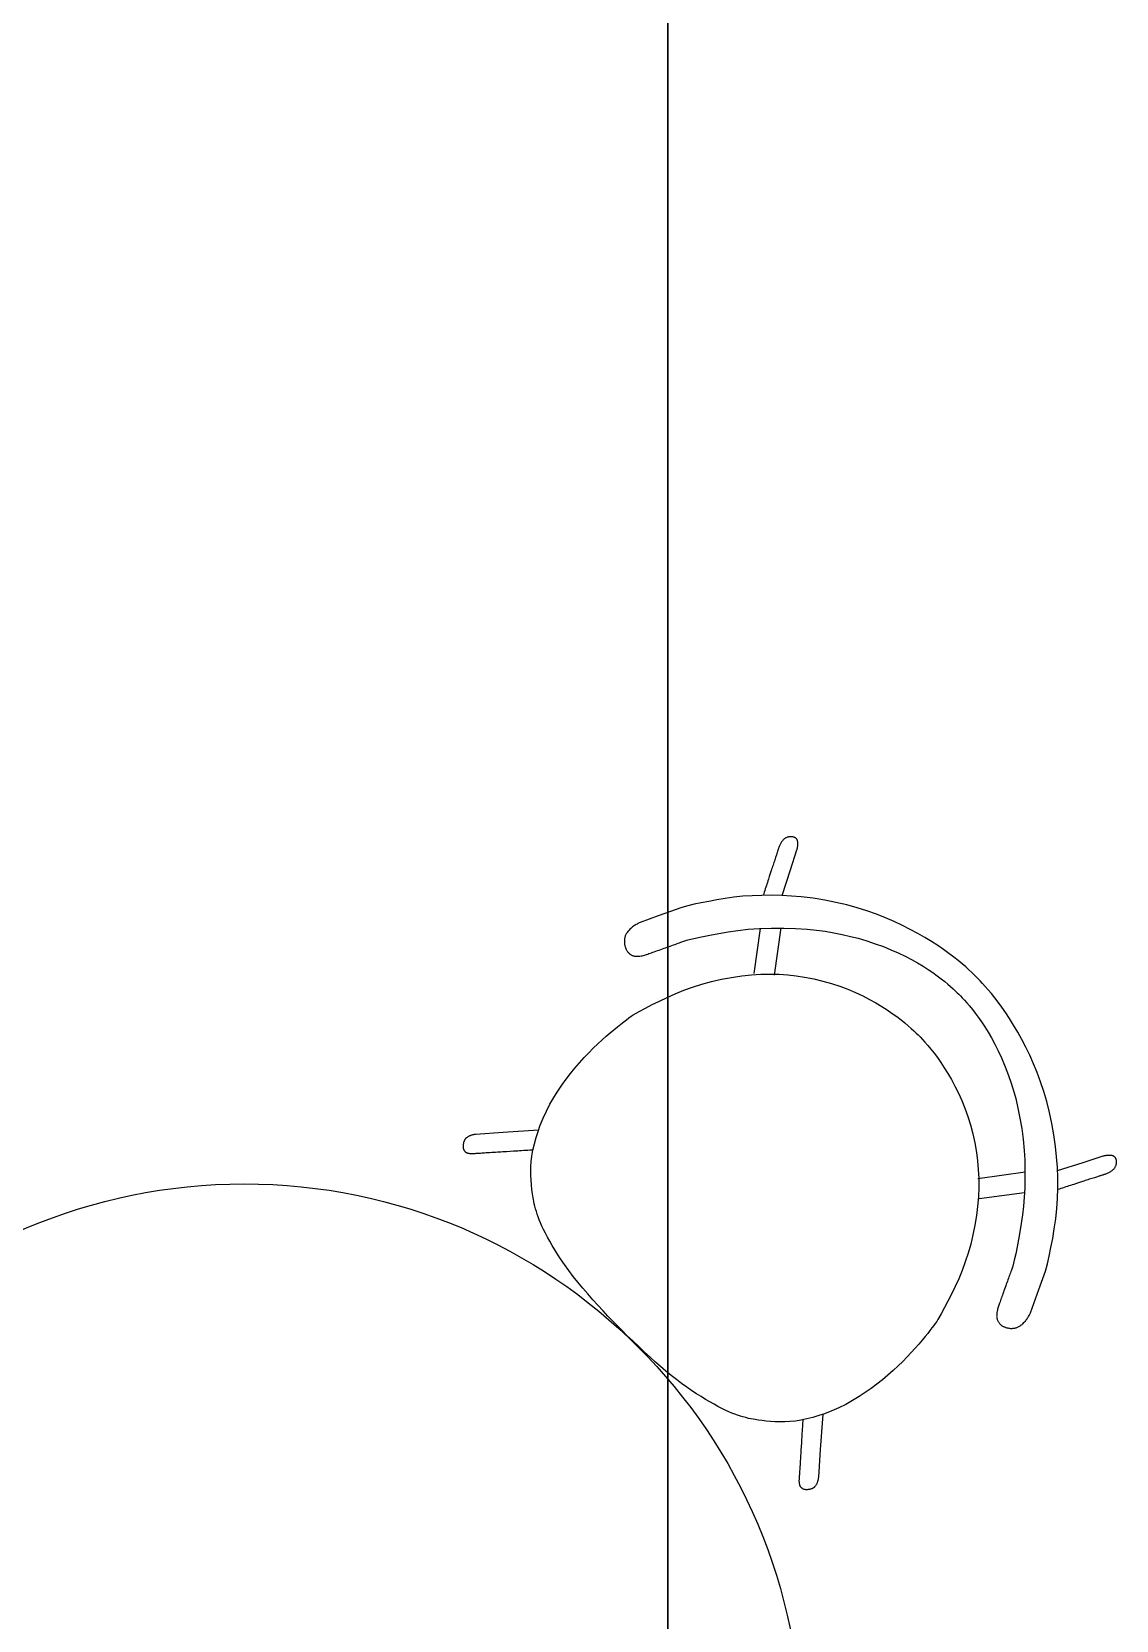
# Model space of a CAD drawing. Extents: x -120222 to -41942, y -19134 to 30932.
# Drawn here: x -91858 to -90885, y 7903 to 9329 of the extents above; entities that cross this region are included whole.
import ezdxf

# ---------------------------------------------------------------- set-up
doc = ezdxf.new("R2010")
doc.units = 0
doc.header["$LTSCALE"] = 150
doc.header["$MEASUREMENT"] = 0
doc.layers.get('0').update_dxf_attribs({"linetype": 'CONTINUOUS'})
doc.layers.add('_____', color=7, linetype='CONTINUOUS')
doc.layers.add('___B', color=7, linetype='CONTINUOUS')

# ---------------------------------------------------------------- blocks, each defined once
blk = doc.blocks.new('____-436')
at = {"color": 1, "linetype": 'Continuous'}
for p, q in [((-97645, 3934.7), (-97639.4, 3975.1)), ((-97627, 3933.4), (-97621, 3975.9)), ((-97444.4, 3750.9), (-97401.9, 3756.8)), ((-97443.1, 3732.8), (-97402.7, 3738.4))]:
    blk.add_line(p, q, dxfattribs=at)
for points in [[(-97609.8, 4057.3, 0), (-97610.3, 4057.4, 0), (-97610.9, 4057.5, 0), (-97611.5, 4057.5, 0), (-97612, 4057.5, 0), (-97612.5, 4057.5, 0), (-97613, 4057.5, 0), (-97613.5, 4057.5, 0), (-97614, 4057.4, 0), (-97614.5, 4057.3, 0), (-97614.9, 4057.2, 0), (-97615.4, 4057.1, 0), (-97615.8, 4056.9, 0), (-97616.3, 4056.7, 0), (-97616.8, 4056.5, 0), (-97617.2, 4056.2, 0), (-97617.6, 4055.9, 0), (-97618.1, 4055.6, 0), (-97618.5, 4055.3, 0), (-97618.9, 4054.9, 0), (-97619.3, 4054.5, 0), (-97619.7, 4054, 0), (-97620.1, 4053.5, 0), (-97620.5, 4053, 0), (-97620.9, 4052.4, 0), (-97621.3, 4051.8, 0), (-97621.6, 4051.2, 0), (-97621.9, 4050.6, 0), (-97622.2, 4050, 0), (-97622.5, 4049.3, 0), (-97622.8, 4048.7, 0), (-97623, 4048, 0), (-97623.3, 4047.3, 0)], [(-97606.7, 4045.8, 0), (-97606.6, 4046.2, 0), (-97606.5, 4046.5, 0), (-97606.4, 4046.9, 0), (-97606.3, 4047.3, 0), (-97606.2, 4047.8, 0), (-97606.2, 4048.2, 0), (-97606.1, 4048.6, 0), (-97606, 4049.1, 0), (-97605.9, 4049.6, 0), (-97605.9, 4050.2, 0), (-97605.9, 4050.8, 0), (-97605.9, 4051.3, 0), (-97605.9, 4051.9, 0), (-97606, 4052.5, 0), (-97606, 4053.1, 0), (-97606.1, 4053.5, 0), (-97606.2, 4053.9, 0), (-97606.3, 4054.2, 0), (-97606.4, 4054.5, 0), (-97606.5, 4054.8, 0), (-97606.6, 4055.1, 0), (-97606.8, 4055.3, 0), (-97606.9, 4055.6, 0), (-97607.1, 4055.8, 0), (-97607.3, 4056, 0), (-97607.5, 4056.1, 0), (-97607.7, 4056.3, 0), (-97608, 4056.6, 0), (-97608.3, 4056.7, 0), (-97608.6, 4056.9, 0), (-97608.9, 4057, 0), (-97609.2, 4057.1, 0), (-97609.5, 4057.2, 0), (-97609.8, 4057.3, 0)], [(-97623.3, 4047.3, 0), (-97623.4, 4046.9, 0), (-97623.5, 4046.5, 0), (-97623.7, 4046, 0), (-97623.9, 4045.4, 0), (-97624.1, 4044.8, 0), (-97624.3, 4044.1, 0), (-97624.5, 4043.5, 0), (-97624.7, 4042.8, 0), (-97624.9, 4042.1, 0), (-97625.2, 4041.4, 0), (-97625.4, 4040.6, 0), (-97625.7, 4039.8, 0), (-97626, 4038.9, 0), (-97626.3, 4037.9, 0), (-97626.6, 4036.9, 0), (-97627, 4035.8, 0), (-97627.4, 4034.6, 0), (-97627.7, 4033.4, 0), (-97628.1, 4032.2, 0), (-97628.5, 4031, 0), (-97628.9, 4029.7, 0), (-97629.4, 4028.5, 0), (-97629.8, 4027.2, 0), (-97630.6, 4024.6, 0), (-97631.5, 4022, 0), (-97632.3, 4019.5, 0), (-97632.8, 4018, 0), (-97633.2, 4016.5, 0), (-97633.7, 4015.1, 0), (-97634.1, 4013.7, 0), (-97634.6, 4012.2, 0), (-97635.1, 4010.7, 0), (-97635.6, 4009.2, 0), (-97636, 4007.9, 0), (-97636.4, 4006.6, 0), (-97636.8, 4005.4, 0)], [(-97619.9, 4004.8, 0), (-97612.5, 4027.8, 0), (-97606.7, 4045.8, 0)], [(-97710.1, 3994.2, 0), (-97731.1, 3986.6, 0), (-97747.5, 3980.6, 0)], [(-97445.9, 3931.9, 0), (-97447.7, 3933.7, 0), (-97449.9, 3935.8, 0), (-97452.4, 3938.1, 0), (-97455.2, 3940.7, 0), (-97458.5, 3943.5, 0), (-97462.2, 3946.6, 0), (-97466.1, 3949.6, 0), (-97470.5, 3952.9, 0), (-97475.2, 3956.4, 0), (-97480.4, 3959.9, 0), (-97485.9, 3963.5, 0), (-97491.9, 3967.1, 0), (-97498.2, 3970.8, 0), (-97505, 3974.4, 0), (-97512.1, 3978, 0), (-97519.6, 3981.5, 0), (-97527.3, 3984.8, 0), (-97535.4, 3988, 0), (-97543.9, 3991, 0), (-97552.7, 3993.8, 0), (-97562, 3996.4, 0), (-97571.7, 3998.7, 0), (-97581.7, 4000.7, 0), (-97592.1, 4002.4, 0), (-97602.9, 4003.7, 0), (-97611.5, 4004.4, 0), (-97620.4, 4004.8, 0), (-97629.5, 4005.1, 0), (-97638.3, 4005, 0), (-97646.9, 4004.7, 0), (-97655.2, 4004.2, 0), (-97663.3, 4003.3, 0), (-97671.1, 4002.2, 0), (-97678.7, 4001, 0), (-97685.8, 3999.6, 0), (-97692.5, 3998.3, 0), (-97698.8, 3997, 0), (-97704.6, 3995.6, 0), (-97710.1, 3994.2, 0)], [(-97747.5, 3980.6, 0), (-97748.2, 3980.3, 0), (-97748.8, 3979.9, 0), (-97749.5, 3979.6, 0), (-97750.2, 3979.2, 0), (-97751, 3978.7, 0), (-97751.8, 3978.3, 0), (-97752.6, 3977.8, 0), (-97753.4, 3977.2, 0), (-97754.2, 3976.6, 0), (-97754.9, 3976, 0), (-97755.7, 3975.3, 0), (-97756.5, 3974.5, 0), (-97757.2, 3973.8, 0), (-97757.8, 3973.1, 0), (-97758.4, 3972.4, 0), (-97758.9, 3971.7, 0), (-97759.4, 3971, 0), (-97759.8, 3970.5, 0), (-97760.1, 3969.9, 0), (-97760.4, 3969.3, 0), (-97760.7, 3968.7, 0), (-97760.9, 3968.1, 0), (-97761.1, 3967.5, 0), (-97761.2, 3966.9, 0), (-97761.3, 3966.3, 0), (-97761.4, 3965.8, 0), (-97761.4, 3965.2, 0), (-97761.5, 3964.7, 0), (-97761.5, 3963.9, 0), (-97761.5, 3963.1, 0), (-97761.5, 3962.4, 0), (-97761.4, 3961.7, 0), (-97761.3, 3961, 0), (-97761.1, 3960.3, 0)], [(-97742.5, 3951.7, 0), (-97741.6, 3952, 0), (-97740.6, 3952.3, 0), (-97739.5, 3952.7, 0), (-97738.4, 3953.1, 0), (-97737.2, 3953.5, 0), (-97736, 3953.9, 0), (-97734.7, 3954.4, 0), (-97733.3, 3954.9, 0), (-97731.9, 3955.4, 0), (-97730.4, 3955.9, 0), (-97728.9, 3956.4, 0), (-97727.4, 3957, 0), (-97725.8, 3957.5, 0), (-97724.5, 3958, 0), (-97723.2, 3958.5, 0), (-97721.9, 3958.9, 0), (-97720.6, 3959.4, 0), (-97719.1, 3959.9, 0), (-97717.6, 3960.5, 0), (-97716.1, 3961, 0), (-97714.7, 3961.5, 0), (-97713.4, 3962, 0), (-97712.2, 3962.4, 0), (-97711, 3962.9, 0), (-97710, 3963.2, 0), (-97709, 3963.6, 0), (-97708.1, 3963.9, 0), (-97707.2, 3964.2, 0), (-97706.4, 3964.5, 0), (-97705.7, 3964.8, 0)], [(-97705.7, 3964.8, 0), (-97699.3, 3966.3, 0), (-97692.3, 3967.9, 0), (-97684.8, 3969.3, 0), (-97676.9, 3970.8, 0), (-97668.4, 3972.3, 0), (-97659.6, 3973.5, 0), (-97650.5, 3974.5, 0), (-97640.2, 3975.2, 0), (-97629.5, 3975.6, 0), (-97618.6, 3975.6, 0), (-97607.9, 3975.3, 0), (-97597.6, 3974.6, 0), (-97589.3, 3973.8, 0), (-97581.3, 3972.7, 0), (-97573.5, 3971.4, 0), (-97566, 3969.9, 0), (-97558.8, 3968.2, 0), (-97551.8, 3966.5, 0), (-97543.9, 3964.1, 0), (-97536.4, 3961.6, 0), (-97529.2, 3959, 0), (-97522.4, 3956.2, 0), (-97515.9, 3953.4, 0), (-97509.7, 3950.4, 0), (-97504, 3947.3, 0), (-97498.6, 3944.3, 0), (-97493.5, 3941.3, 0), (-97488.9, 3938.4, 0), (-97484.7, 3935.6, 0), (-97480.8, 3932.8, 0), (-97477.3, 3930.2, 0), (-97474.1, 3927.6, 0), (-97471.3, 3925.3, 0), (-97468.8, 3923.1, 0), (-97466.6, 3921.1, 0), (-97464.7, 3919.3, 0), (-97463, 3917.6, 0), (-97461.6, 3916.2, 0)], [(-97761.1, 3960.3, 0), (-97761, 3959.8, 0), (-97760.9, 3959.2, 0), (-97760.7, 3958.7, 0), (-97760.5, 3958.1, 0), (-97760.3, 3957.4, 0), (-97760.1, 3956.9, 0), (-97759.9, 3956.4, 0), (-97759.6, 3955.9, 0), (-97759.3, 3955.4, 0), (-97759, 3954.9, 0), (-97758.6, 3954.4, 0), (-97758.2, 3953.9, 0), (-97757.8, 3953.5, 0), (-97757.3, 3953, 0), (-97756.8, 3952.6, 0), (-97756.4, 3952.2, 0), (-97755.9, 3951.9, 0), (-97755.4, 3951.6, 0), (-97755, 3951.3, 0), (-97754.4, 3951.1, 0), (-97753.9, 3950.9, 0), (-97753.3, 3950.7, 0), (-97752.7, 3950.5, 0), (-97752.1, 3950.4, 0), (-97751.5, 3950.3, 0), (-97750.9, 3950.3, 0), (-97750.3, 3950.3, 0), (-97749.6, 3950.3, 0), (-97749, 3950.3, 0), (-97748.4, 3950.4, 0), (-97747.7, 3950.5, 0), (-97746.6, 3950.6, 0), (-97745.6, 3950.8, 0), (-97744.5, 3951.1, 0), (-97743.5, 3951.3, 0), (-97742.5, 3951.7, 0)], [(-97753.6, 3897.6, 0), (-97748.3, 3900.7, 0), (-97742.6, 3903.8, 0), (-97736.5, 3906.9, 0), (-97730, 3910.1, 0), (-97723.1, 3913.4, 0), (-97715.9, 3916.7, 0), (-97708.3, 3919.8, 0), (-97700.5, 3922.6, 0), (-97692.1, 3925.3, 0), (-97683.4, 3927.6, 0), (-97674.4, 3929.7, 0), (-97665.3, 3931.4, 0), (-97656.3, 3932.7, 0), (-97647.6, 3933.6, 0), (-97639.1, 3934.2, 0), (-97630.8, 3934.3, 0), (-97622.7, 3934.1, 0), (-97614.9, 3933.5, 0), (-97607.3, 3932.7, 0), (-97599.9, 3931.6, 0), (-97591.5, 3930, 0), (-97583.4, 3928, 0), (-97575.6, 3925.8, 0), (-97568.2, 3923.4, 0), (-97561, 3920.7, 0), (-97554.1, 3917.8, 0), (-97547.6, 3914.7, 0), (-97541.5, 3911.6, 0), (-97535.8, 3908.4, 0), (-97530.5, 3905.3, 0), (-97525.7, 3902.1, 0), (-97521.2, 3899, 0), (-97517, 3896.1, 0), (-97513.2, 3893.2, 0), (-97509.9, 3890.5, 0), (-97506.9, 3887.9, 0), (-97504.2, 3885.5, 0), (-97501.9, 3883.4, 0), (-97499.8, 3881.4, 0), (-97498.1, 3879.7, 0)], [(-97383.6, 3667.7, 0), (-97382, 3674.2, 0), (-97380.3, 3681.2, 0), (-97378.8, 3688.8, 0), (-97377.2, 3696.9, 0), (-97375.8, 3705.6, 0), (-97374.5, 3714.6, 0), (-97373.5, 3724, 0), (-97373, 3732.9, 0), (-97372.7, 3742.1, 0), (-97372.8, 3751.5, 0), (-97373.1, 3761.1, 0), (-97373.7, 3770.4, 0), (-97374.6, 3779.5, 0), (-97376.1, 3790.1, 0), (-97377.9, 3800.3, 0), (-97380.1, 3810.2, 0), (-97382.5, 3819.8, 0), (-97385.2, 3828.9, 0), (-97388.1, 3837.6, 0), (-97391.2, 3845.9, 0), (-97394.4, 3853.8, 0), (-97397.8, 3861.4, 0), (-97401.3, 3868.8, 0), (-97404.9, 3875.7, 0), (-97408.6, 3882.3, 0), (-97412.3, 3888.5, 0), (-97415.9, 3894.3, 0), (-97419.3, 3899.6, 0), (-97422.8, 3904.5, 0), (-97426.1, 3909, 0), (-97429.3, 3913.1, 0), (-97432.3, 3916.9, 0), (-97435.1, 3920.3, 0), (-97437.7, 3923.2, 0), (-97440.1, 3925.9, 0), (-97442.3, 3928.2, 0), (-97444.2, 3930.2, 0), (-97445.9, 3931.9, 0)], [(-97461.6, 3916.2, 0), (-97460.1, 3914.7, 0), (-97458.4, 3913, 0), (-97456.4, 3910.9, 0), (-97454.2, 3908.5, 0), (-97451.9, 3905.8, 0), (-97449.3, 3902.6, 0), (-97446.7, 3899.3, 0), (-97444, 3895.6, 0), (-97441.1, 3891.5, 0), (-97438.2, 3887.1, 0), (-97435.2, 3882.2, 0), (-97432.2, 3877, 0), (-97429.2, 3871.5, 0), (-97426.2, 3865.5, 0), (-97423.2, 3859.2, 0), (-97420.4, 3852.5, 0), (-97417.7, 3845.6, 0), (-97415.1, 3838.3, 0), (-97412.6, 3830.6, 0), (-97410.4, 3822.5, 0), (-97408.4, 3814, 0), (-97406.6, 3805, 0), (-97405, 3795.7, 0), (-97403.8, 3786, 0), (-97402.9, 3775.9, 0), (-97402.4, 3767.7, 0), (-97402.2, 3759.3, 0), (-97402.2, 3750.7, 0), (-97402.4, 3742.2, 0), (-97402.8, 3734, 0), (-97403.4, 3726, 0), (-97404.3, 3718.1, 0), (-97405.4, 3710.5, 0), (-97406.6, 3703.1, 0), (-97407.9, 3696, 0), (-97409.1, 3689.5, 0), (-97410.4, 3683.3, 0), (-97411.7, 3677.5, 0), (-97413, 3672.1, 0)], [(-97843.3, 3733.6, 0), (-97843.9, 3737.2, 0), (-97844.5, 3741, 0), (-97844.9, 3745.2, 0), (-97845.2, 3749.7, 0), (-97845.4, 3753.5, 0), (-97845.5, 3757.4, 0), (-97845.5, 3761.5, 0), (-97845.1, 3765.7, 0), (-97844.5, 3770.8, 0), (-97843.6, 3776.2, 0), (-97842.3, 3781.8, 0), (-97840.8, 3787.5, 0), (-97839, 3793.1, 0), (-97837.1, 3798.6, 0), (-97834.5, 3805, 0), (-97831.5, 3811.3, 0), (-97828.3, 3817.5, 0), (-97824.9, 3823.4, 0), (-97821.3, 3829.2, 0), (-97817.6, 3834.6, 0), (-97813.8, 3839.9, 0), (-97809.8, 3845, 0), (-97805.9, 3849.9, 0), (-97801.8, 3854.7, 0), (-97797.6, 3859.3, 0), (-97793.5, 3863.6, 0), (-97789.4, 3867.7, 0), (-97785.4, 3871.6, 0), (-97781.6, 3875.2, 0), (-97777.9, 3878.5, 0), (-97774.3, 3881.6, 0), (-97771, 3884.4, 0), (-97767.8, 3887, 0), (-97764.8, 3889.4, 0), (-97762.1, 3891.5, 0), (-97759.6, 3893.3, 0), (-97757.4, 3895, 0), (-97755.4, 3896.4, 0), (-97753.6, 3897.6, 0)], [(-97498.1, 3879.7, 0), (-97496.3, 3877.9, 0), (-97494.2, 3875.7, 0), (-97491.9, 3873.2, 0), (-97489.3, 3870.3, 0), (-97486.6, 3867, 0), (-97483.6, 3863.3, 0), (-97480.7, 3859.4, 0), (-97477.7, 3855, 0), (-97474.5, 3850.3, 0), (-97471.3, 3845.2, 0), (-97468.1, 3839.7, 0), (-97465, 3833.8, 0), (-97461.8, 3827.5, 0), (-97458.8, 3820.9, 0), (-97456, 3813.9, 0), (-97453.4, 3806.5, 0), (-97451, 3799, 0), (-97448.9, 3791, 0), (-97447.1, 3782.8, 0), (-97445.6, 3774.3, 0), (-97444.7, 3766.7, 0), (-97444, 3759, 0), (-97443.6, 3751, 0), (-97443.5, 3742.8, 0), (-97443.9, 3734.5, 0), (-97444.6, 3725.8, 0), (-97445.7, 3717.5, 0), (-97447.1, 3709, 0), (-97448.8, 3700.4, 0), (-97450.8, 3692, 0), (-97453.1, 3683.9, 0), (-97455.7, 3675.9, 0), (-97458.5, 3668.3, 0), (-97461.6, 3660.9, 0), (-97464.9, 3653.8, 0), (-97468.1, 3647, 0), (-97471.2, 3640.8, 0), (-97474.2, 3634.9, 0), (-97477.2, 3629.3, 0), (-97480.2, 3624.2, 0)], [(-97838.7, 3794.2, 0), (-97870.3, 3792, 0), (-97895.2, 3790.3, 0)], [(-97906, 3782.1, 0), (-97906.1, 3781.7, 0), (-97906.2, 3781.2, 0), (-97906.2, 3780.8, 0), (-97906.3, 3780.3, 0), (-97906.3, 3780, 0), (-97906.3, 3779.7, 0), (-97906.3, 3779.3, 0), (-97906.3, 3779, 0), (-97906.2, 3778.7, 0), (-97906.2, 3778.3, 0), (-97906.1, 3777.9, 0), (-97906, 3777.5, 0), (-97905.8, 3777.2, 0), (-97905.7, 3776.8, 0), (-97905.5, 3776.4, 0), (-97905.3, 3776, 0), (-97905.1, 3775.7, 0), (-97904.8, 3775.4, 0), (-97904.6, 3775.1, 0), (-97904.3, 3774.9, 0), (-97904, 3774.6, 0), (-97903.7, 3774.4, 0), (-97903.4, 3774.2, 0), (-97903.1, 3774, 0), (-97902.8, 3773.9, 0), (-97902.4, 3773.8, 0), (-97902, 3773.7, 0), (-97901.6, 3773.6, 0), (-97901, 3773.5, 0), (-97900.4, 3773.4, 0), (-97899.7, 3773.3, 0), (-97899.1, 3773.3, 0), (-97898.5, 3773.2, 0), (-97897.8, 3773.2, 0), (-97897.2, 3773.3, 0)], [(-97895.2, 3790.3, 0), (-97895.5, 3790.3, 0), (-97896, 3790.2, 0), (-97896.4, 3790.2, 0), (-97896.8, 3790.1, 0), (-97897.3, 3790, 0), (-97897.8, 3789.9, 0), (-97898.3, 3789.8, 0), (-97898.8, 3789.6, 0), (-97899.3, 3789.4, 0), (-97899.9, 3789.2, 0), (-97900.4, 3789, 0), (-97900.9, 3788.8, 0), (-97901.5, 3788.5, 0), (-97901.9, 3788.2, 0), (-97902.3, 3788, 0), (-97902.7, 3787.7, 0), (-97903.1, 3787.4, 0), (-97903.4, 3787.2, 0), (-97903.7, 3786.9, 0), (-97904, 3786.7, 0), (-97904.2, 3786.4, 0), (-97904.4, 3786.1, 0), (-97904.6, 3785.9, 0), (-97904.8, 3785.6, 0), (-97905, 3785.3, 0), (-97905.1, 3785, 0), (-97905.2, 3784.7, 0), (-97905.4, 3784.4, 0), (-97905.5, 3784, 0), (-97905.7, 3783.6, 0), (-97905.8, 3783.2, 0), (-97905.9, 3782.8, 0), (-97906, 3782.4, 0), (-97906, 3782.1, 0)], [(-97897.2, 3773.3, 0), (-97896.7, 3773.3, 0), (-97896.1, 3773.4, 0), (-97895.3, 3773.4, 0), (-97894.5, 3773.5, 0), (-97893.7, 3773.5, 0), (-97892.7, 3773.6, 0), (-97891.7, 3773.7, 0), (-97890.6, 3773.7, 0), (-97889.5, 3773.8, 0), (-97888.2, 3773.9, 0), (-97886.9, 3774, 0), (-97885.5, 3774.1, 0), (-97883.9, 3774.2, 0), (-97882.3, 3774.3, 0), (-97880.5, 3774.4, 0), (-97878.7, 3774.5, 0), (-97877.1, 3774.6, 0), (-97875.5, 3774.7, 0), (-97873.9, 3774.8, 0), (-97872.3, 3774.9, 0), (-97870.7, 3775, 0), (-97867.4, 3775.2, 0), (-97864.1, 3775.4, 0), (-97860.9, 3775.6, 0), (-97859.1, 3775.7, 0), (-97857.2, 3775.8, 0), (-97855.5, 3775.9, 0), (-97853.8, 3776, 0), (-97851.8, 3776.2, 0), (-97849.9, 3776.3, 0), (-97848.2, 3776.4, 0), (-97846.5, 3776.5, 0), (-97844.9, 3776.6, 0), (-97843.4, 3776.7, 0)], [(-97373, 3757.9, 0), (-97350, 3765.3, 0), (-97332, 3771.1, 0)], [(-97332, 3771.1, 0), (-97331.6, 3771.2, 0), (-97331.3, 3771.3, 0), (-97330.9, 3771.4, 0), (-97330.5, 3771.5, 0), (-97330, 3771.6, 0), (-97329.6, 3771.6, 0), (-97329.2, 3771.7, 0), (-97328.7, 3771.8, 0), (-97328.2, 3771.9, 0), (-97327.6, 3771.9, 0), (-97327.1, 3771.9, 0), (-97326.5, 3771.9, 0), (-97325.9, 3771.9, 0), (-97325.3, 3771.9, 0), (-97324.7, 3771.8, 0), (-97324.3, 3771.7, 0), (-97324, 3771.6, 0), (-97323.6, 3771.5, 0), (-97323.3, 3771.4, 0), (-97323, 3771.3, 0), (-97322.7, 3771.2, 0), (-97322.5, 3771, 0), (-97322.3, 3770.9, 0), (-97322.1, 3770.7, 0), (-97321.9, 3770.5, 0), (-97321.7, 3770.4, 0), (-97321.5, 3770.1, 0), (-97321.3, 3769.8, 0), (-97321.1, 3769.5, 0), (-97320.9, 3769.2, 0), (-97320.8, 3768.9, 0), (-97320.7, 3768.6, 0), (-97320.6, 3768.3, 0), (-97320.5, 3768, 0)], [(-97320.5, 3768, 0), (-97320.4, 3767.5, 0), (-97320.3, 3766.9, 0), (-97320.3, 3766.4, 0), (-97320.3, 3765.8, 0), (-97320.3, 3765.3, 0), (-97320.3, 3764.8, 0), (-97320.3, 3764.3, 0), (-97320.4, 3763.8, 0), (-97320.5, 3763.4, 0), (-97320.6, 3762.9, 0), (-97320.7, 3762.5, 0), (-97320.9, 3762, 0), (-97321.1, 3761.5, 0), (-97321.4, 3761.1, 0), (-97321.6, 3760.6, 0), (-97321.9, 3760.2, 0), (-97322.2, 3759.8, 0), (-97322.5, 3759.3, 0), (-97322.9, 3758.9, 0), (-97323.3, 3758.5, 0), (-97323.8, 3758.1, 0), (-97324.3, 3757.7, 0), (-97324.8, 3757.3, 0), (-97325.4, 3756.9, 0), (-97326, 3756.5, 0), (-97326.6, 3756.2, 0), (-97327.2, 3755.9, 0), (-97327.8, 3755.6, 0), (-97328.5, 3755.3, 0), (-97329.1, 3755, 0), (-97329.8, 3754.8, 0), (-97330.5, 3754.5, 0)], [(-97330.5, 3754.5, 0), (-97330.9, 3754.4, 0), (-97331.3, 3754.3, 0), (-97331.8, 3754.1, 0), (-97332.4, 3753.9, 0), (-97333, 3753.7, 0), (-97333.7, 3753.5, 0), (-97334.3, 3753.3, 0), (-97335, 3753.1, 0), (-97335.7, 3752.9, 0), (-97336.4, 3752.6, 0), (-97337.2, 3752.4, 0), (-97338, 3752.1, 0), (-97338.9, 3751.8, 0), (-97339.9, 3751.5, 0), (-97340.9, 3751.2, 0), (-97342, 3750.8, 0), (-97343.2, 3750.5, 0), (-97344.4, 3750.1, 0), (-97345.6, 3749.7, 0), (-97346.8, 3749.3, 0), (-97348.1, 3748.9, 0), (-97349.3, 3748.5, 0), (-97350.6, 3748, 0), (-97353.2, 3747.2, 0), (-97355.8, 3746.4, 0), (-97358.4, 3745.5, 0), (-97359.8, 3745.1, 0), (-97361.3, 3744.6, 0), (-97362.7, 3744.1, 0), (-97364.1, 3743.7, 0), (-97365.6, 3743.2, 0), (-97367.1, 3742.7, 0), (-97368.6, 3742.2, 0), (-97369.9, 3741.8, 0), (-97371.2, 3741.4, 0), (-97372.4, 3741, 0)], [(-97763.5, 3614.4, 0), (-97767.7, 3618.5, 0), (-97771.9, 3622.9, 0), (-97776.3, 3627.4, 0), (-97780.7, 3632.1, 0), (-97785.3, 3637, 0), (-97789.8, 3642, 0), (-97794.4, 3647.2, 0), (-97798.9, 3652.5, 0), (-97803.3, 3657.8, 0), (-97807.5, 3663, 0), (-97811.4, 3668.3, 0), (-97815.2, 3673.5, 0), (-97818.7, 3678.7, 0), (-97821.4, 3682.8, 0), (-97823.9, 3686.8, 0), (-97826.2, 3690.8, 0), (-97828.4, 3694.5, 0), (-97830.5, 3698.2, 0), (-97832.3, 3701.7, 0), (-97834, 3705, 0), (-97835.5, 3708.1, 0), (-97836.8, 3711.1, 0), (-97837.9, 3713.8, 0), (-97838.9, 3716.4, 0), (-97839.7, 3718.8, 0), (-97840.4, 3721.1, 0), (-97841.2, 3723.6, 0), (-97841.9, 3726, 0), (-97842.4, 3728.2, 0), (-97842.8, 3730.2, 0), (-97843.1, 3732, 0), (-97843.3, 3733.6, 0)], [(-97413, 3672.1, 0), (-97413.3, 3671.3, 0), (-97413.6, 3670.4, 0), (-97414, 3669.5, 0), (-97414.3, 3668.5, 0), (-97414.7, 3667.4, 0), (-97415.1, 3666.3, 0), (-97415.6, 3665.1, 0), (-97416, 3663.8, 0), (-97416.5, 3662.5, 0), (-97416.9, 3661.3, 0), (-97417.4, 3660, 0), (-97417.9, 3658.7, 0), (-97418.4, 3657.3, 0), (-97418.9, 3655.9, 0), (-97419.4, 3654.4, 0), (-97419.9, 3652.9, 0), (-97420.5, 3651.5, 0), (-97421, 3650.1, 0), (-97421.5, 3648.7, 0), (-97421.9, 3647.4, 0), (-97422.4, 3646.1, 0), (-97422.8, 3644.8, 0), (-97423.3, 3643.6, 0), (-97423.7, 3642.4, 0), (-97424.1, 3641.2, 0), (-97424.5, 3640.1, 0), (-97424.9, 3639, 0), (-97425.2, 3638, 0), (-97425.6, 3637, 0), (-97425.9, 3636.1, 0), (-97426.2, 3635.3, 0)], [(-97397.2, 3630.3, 0), (-97389.6, 3651.2, 0), (-97383.6, 3667.7, 0)], [(-97480.2, 3624.2, 0), (-97481.3, 3622.6, 0), (-97482.6, 3620.8, 0), (-97484, 3618.8, 0), (-97485.6, 3616.7, 0), (-97487.4, 3614.3, 0), (-97489.4, 3611.7, 0), (-97491.7, 3608.9, 0), (-97494.4, 3605.7, 0), (-97497.3, 3602.2, 0), (-97500.6, 3598.5, 0), (-97504.1, 3594.6, 0), (-97507.8, 3590.7, 0), (-97511.8, 3586.7, 0), (-97516, 3582.6, 0), (-97520.4, 3578.4, 0), (-97525.1, 3574.3, 0), (-97529.9, 3570.2, 0), (-97534.9, 3566.3, 0), (-97540.1, 3562.4, 0), (-97545.5, 3558.6, 0), (-97551, 3555, 0), (-97556.9, 3551.5, 0), (-97562.9, 3548.1, 0), (-97569.1, 3545, 0), (-97575.4, 3542.2, 0), (-97582, 3539.7, 0), (-97587.2, 3538, 0), (-97592.5, 3536.4, 0), (-97597.9, 3535, 0), (-97603.1, 3534, 0), (-97608.1, 3533.1, 0), (-97613, 3532.6, 0), (-97617.6, 3532.3, 0), (-97622.2, 3532.3, 0), (-97626.5, 3532.5, 0), (-97630.5, 3532.7, 0), (-97634.3, 3533.1, 0), (-97637.8, 3533.5, 0), (-97641.1, 3534, 0), (-97644.2, 3534.5, 0)], [(-97426.2, 3635.3, 0), (-97426.4, 3634.4, 0), (-97426.7, 3633.5, 0), (-97426.9, 3632.5, 0), (-97427.1, 3631.6, 0), (-97427.3, 3630.6, 0), (-97427.4, 3629.9, 0), (-97427.4, 3629.3, 0), (-97427.5, 3628.6, 0), (-97427.5, 3627.9, 0), (-97427.6, 3627.2, 0), (-97427.5, 3626.6, 0), (-97427.5, 3626, 0), (-97427.4, 3625.4, 0), (-97427.2, 3624.8, 0), (-97427, 3624.2, 0), (-97426.8, 3623.6, 0), (-97426.6, 3623.1, 0), (-97426.3, 3622.6, 0), (-97426, 3622.1, 0), (-97425.7, 3621.6, 0), (-97425.4, 3621.2, 0), (-97425, 3620.8, 0), (-97424.6, 3620.3, 0), (-97424.1, 3619.8, 0), (-97423.7, 3619.4, 0), (-97423.2, 3619, 0), (-97422.7, 3618.7, 0), (-97422.2, 3618.4, 0), (-97421.7, 3618.1, 0), (-97421.2, 3617.9, 0), (-97420.7, 3617.6, 0), (-97420, 3617.4, 0), (-97419.3, 3617.1, 0), (-97418.7, 3616.9, 0), (-97418, 3616.8, 0), (-97417.4, 3616.7, 0)], [(-97417.4, 3616.7, 0), (-97416.7, 3616.5, 0), (-97416, 3616.4, 0), (-97415.2, 3616.3, 0), (-97414.4, 3616.3, 0), (-97413.6, 3616.3, 0), (-97413, 3616.4, 0), (-97412.4, 3616.4, 0), (-97411.8, 3616.5, 0), (-97411.2, 3616.6, 0), (-97410.6, 3616.7, 0), (-97410, 3616.8, 0), (-97409.4, 3617, 0), (-97408.8, 3617.3, 0), (-97408.2, 3617.6, 0), (-97407.6, 3617.9, 0), (-97407.1, 3618.2, 0), (-97406.5, 3618.6, 0), (-97405.9, 3619, 0), (-97405.4, 3619.4, 0), (-97404.8, 3619.9, 0), (-97404.3, 3620.4, 0), (-97403.8, 3620.8, 0), (-97403.1, 3621.5, 0), (-97402.5, 3622.2, 0), (-97401.8, 3622.9, 0), (-97401.3, 3623.6, 0), (-97400.7, 3624.3, 0), (-97400.2, 3625, 0), (-97399.8, 3625.7, 0), (-97399.3, 3626.4, 0), (-97398.9, 3627.1, 0), (-97398.5, 3627.8, 0), (-97398.1, 3628.5, 0), (-97397.8, 3629.1, 0), (-97397.5, 3629.7, 0), (-97397.2, 3630.3, 0)], [(-97644.2, 3534.5, 0), (-97646, 3534.7, 0), (-97648, 3535.1, 0), (-97650.2, 3535.5, 0), (-97652.6, 3536.2, 0), (-97655.3, 3536.9, 0), (-97657.5, 3537.6, 0), (-97659.9, 3538.4, 0), (-97662.4, 3539.3, 0), (-97665.1, 3540.3, 0), (-97667.9, 3541.5, 0), (-97671, 3542.9, 0), (-97674.2, 3544.5, 0), (-97677.6, 3546.3, 0), (-97681.1, 3548.2, 0), (-97684.9, 3550.3, 0), (-97688.7, 3552.6, 0), (-97692.7, 3555, 0), (-97696.8, 3557.5, 0), (-97700.9, 3560.2, 0), (-97705.5, 3563.5, 0), (-97710.2, 3566.8, 0), (-97714.9, 3570.4, 0), (-97719.5, 3574.1, 0), (-97724.3, 3578, 0), (-97729, 3582, 0), (-97733.7, 3586.1, 0), (-97738.2, 3590.2, 0), (-97743.7, 3595.2, 0), (-97749, 3600.2, 0), (-97754.1, 3605, 0), (-97758.9, 3609.7, 0), (-97763.5, 3614.4, 0)], [(-97583.6, 3539.1, 0), (-97585.8, 3507.5, 0), (-97587.5, 3482.6, 0)], [(-97604.5, 3480.6, 0), (-97604.5, 3481.1, 0), (-97604.4, 3481.8, 0), (-97604.4, 3482.5, 0), (-97604.3, 3483.3, 0), (-97604.3, 3484.2, 0), (-97604.2, 3485.1, 0), (-97604.1, 3486.1, 0), (-97604.1, 3487.2, 0), (-97604, 3488.3, 0), (-97603.9, 3489.6, 0), (-97603.8, 3490.9, 0), (-97603.7, 3492.4, 0), (-97603.6, 3493.9, 0), (-97603.5, 3495.6, 0), (-97603.4, 3497.3, 0), (-97603.3, 3499.2, 0), (-97603.2, 3500.7, 0), (-97603.1, 3502.3, 0), (-97603, 3503.9, 0), (-97602.9, 3505.5, 0), (-97602.8, 3507.1, 0), (-97602.6, 3510.4, 0), (-97602.4, 3513.7, 0), (-97602.2, 3516.9, 0), (-97602.1, 3518.7, 0), (-97602, 3520.6, 0), (-97601.9, 3522.3, 0), (-97601.8, 3524, 0), (-97601.6, 3526, 0), (-97601.5, 3527.9, 0), (-97601.4, 3529.6, 0), (-97601.3, 3531.3, 0), (-97601.2, 3532.9, 0), (-97601.1, 3534.4, 0)], [(-97595.7, 3471.8, 0), (-97596.1, 3471.7, 0), (-97596.6, 3471.6, 0), (-97597, 3471.6, 0), (-97597.5, 3471.5, 0), (-97597.8, 3471.5, 0), (-97598.1, 3471.5, 0), (-97598.5, 3471.5, 0), (-97598.8, 3471.5, 0), (-97599.2, 3471.6, 0), (-97599.5, 3471.6, 0), (-97599.9, 3471.7, 0), (-97600.3, 3471.8, 0), (-97600.7, 3472, 0), (-97601, 3472.1, 0), (-97601.4, 3472.3, 0), (-97601.8, 3472.5, 0), (-97602.1, 3472.8, 0), (-97602.4, 3473, 0), (-97602.7, 3473.2, 0), (-97603, 3473.5, 0), (-97603.2, 3473.8, 0), (-97603.4, 3474.1, 0), (-97603.6, 3474.4, 0), (-97603.8, 3474.7, 0), (-97603.9, 3475, 0), (-97604, 3475.4, 0), (-97604.1, 3475.8, 0), (-97604.2, 3476.2, 0), (-97604.4, 3476.8, 0), (-97604.4, 3477.5, 0), (-97604.5, 3478.1, 0), (-97604.6, 3478.7, 0), (-97604.6, 3479.3, 0), (-97604.6, 3480, 0), (-97604.5, 3480.6, 0)], [(-97587.5, 3482.6, 0), (-97587.5, 3482.3, 0), (-97587.6, 3481.9, 0), (-97587.6, 3481.4, 0), (-97587.7, 3481, 0), (-97587.8, 3480.5, 0), (-97587.9, 3480, 0), (-97588, 3479.5, 0), (-97588.2, 3479, 0), (-97588.4, 3478.5, 0), (-97588.6, 3477.9, 0), (-97588.8, 3477.4, 0), (-97589, 3476.9, 0), (-97589.3, 3476.3, 0), (-97589.5, 3475.9, 0), (-97589.8, 3475.5, 0), (-97590.1, 3475.1, 0), (-97590.4, 3474.7, 0), (-97590.6, 3474.4, 0), (-97590.9, 3474.1, 0), (-97591.1, 3473.8, 0), (-97591.4, 3473.6, 0), (-97591.7, 3473.4, 0), (-97591.9, 3473.2, 0), (-97592.2, 3473, 0), (-97592.5, 3472.8, 0), (-97592.8, 3472.7, 0), (-97593.1, 3472.5, 0), (-97593.4, 3472.4, 0), (-97593.8, 3472.3, 0), (-97594.2, 3472.1, 0), (-97594.6, 3472, 0), (-97595, 3471.9, 0), (-97595.4, 3471.8, 0), (-97595.7, 3471.8, 0)]]:
    blk.add_polyline3d(points, dxfattribs=at)
blk = doc.blocks.new('____-439')
at = {"color": 1, "linetype": 'Continuous'}
blk.add_circle((-98102.6, 3246), 500, dxfattribs=at)
at = {"color": 1}
blk.add_blockref('____-436', (0, 0), dxfattribs=at)

msp = doc.modelspace()

# ---------------------------------------------------------------- linework, layer by layer
at = {"layer": '___B', "color": 5}
msp.add_line((-91287.45335, -18224.63715), (-91287.45335, 28821.32986), dxfattribs=at)
at = {"layer": '___B'}
msp.add_line((-91287.45335, 23512.21686), (-91287.45335, -18224.63715), dxfattribs=at)

# ---------------------------------------------------------------- block references
at = {"layer": '_____', "color": 0}
msp.add_blockref('____-439', (6435.10495, 4548.69799), dxfattribs=at)

doc.saveas('drawing.dxf')
